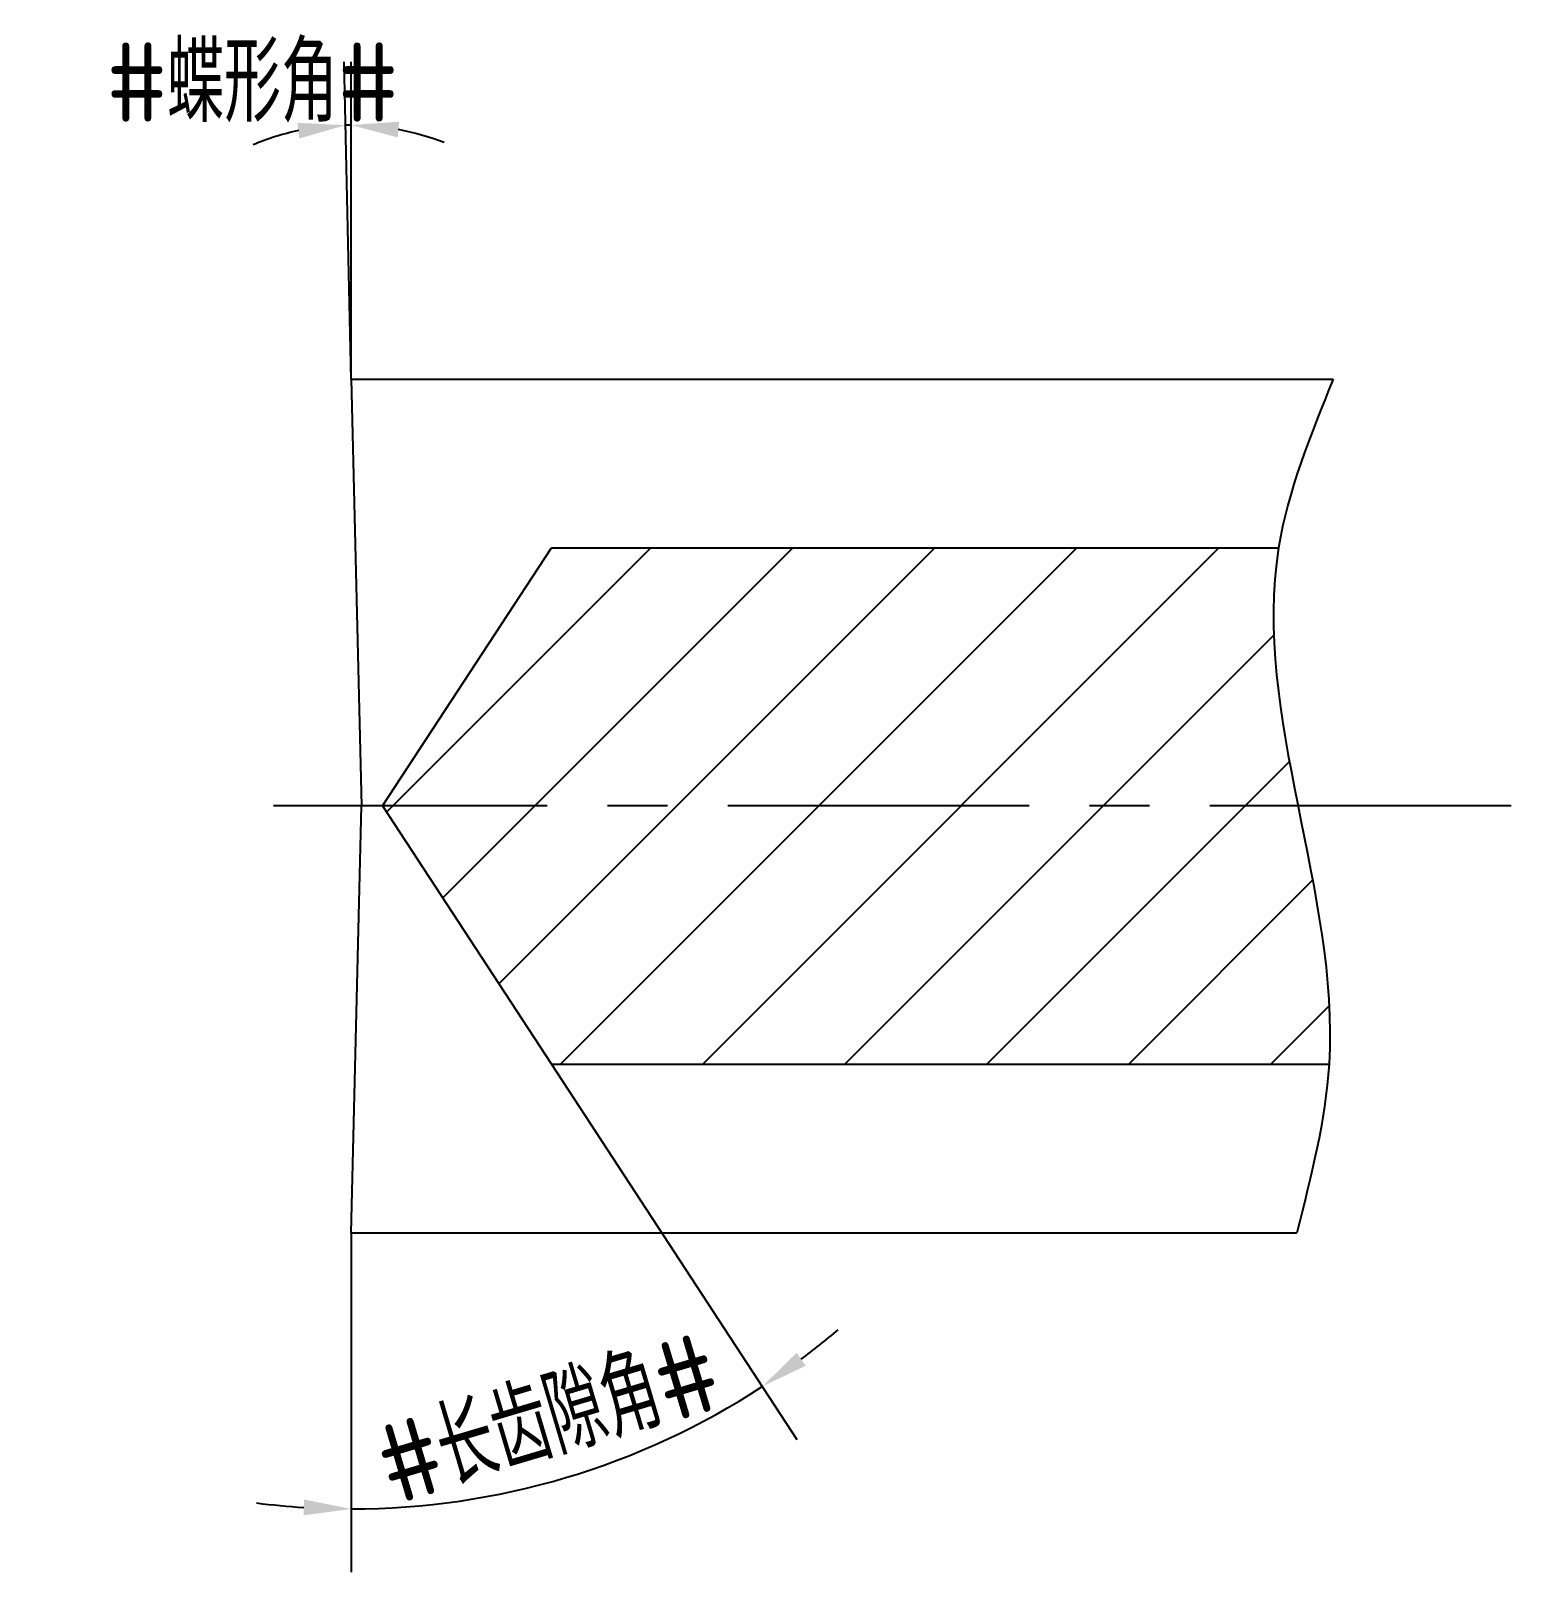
# Model space of a CAD drawing. Header units: millimetres. Extents: x 23.2 to 70, y 135 to 183.8.
import ezdxf

# ---------------------------------------------------------------- set-up
doc = ezdxf.new("R2010")
doc.units = ezdxf.units.MM
doc.linetypes.add('ACAD_ISO04W100', pattern=[30, 24, -3, 0, -3])
doc.linetypes.add('CENTER', pattern=[50.8, 31.75, -6.35, 6.35, -6.35])
for name, color, linetype in [('中心线', 2, 'ACAD_ISO04W100'), ('标注', 7, 'Continuous'), ('轮廓', 4, 'Continuous')]:
    doc.layers.add(name, color=color, linetype=linetype)
doc.styles.add('CFST0', font='gbenor.shx', dxfattribs={"bigfont": 'gbcbig.shx'})
doc.dimstyles.new('TYToolDesignC1-1', dxfattribs={"dimtxt": 2.5, "dimasz": 1.5, "dimexe": 2, "dimexo": 0, "dimtad": 1, "dimtoh": 1, "dimdec": 3, "dimdsep": 46, "dimtxsty": 'CFST0', "dimcen": 2.502, "dimclrd": 3, "dimclre": 3, "dimclrt": 3, "dimazin": 2, "dimtfac": 1, "dimtdec": 3, "dimtmove": 0, "dimatfit": 3, "dimfxl": 1, "dimarcsym": 0})

# ---------------------------------------------------------------- blocks, each defined once
blk = doc.blocks.new('*D1')
at = {"layer": 'Defpoints', "color": 0, "transparency": 16777216}
for p in [(33.26, 180.801), (33.32, 172.77), (33.32, 172.77), (33.32, 170.54), (33.37, 170.54)]:
    blk.add_point(p, dxfattribs=at)
at = {"layer": '标注', "color": 3, "lineweight": -2, "transparency": 16777216}
for q in [(33.095, 182.798), (33.32, 182.801)]:
    blk.add_line((33.32, 172.77), q, dxfattribs=at)
for start, end in [(102.0018, 112.7191), (90, 91.2844), (68.5654, 79.2827)]:
    blk.add_arc((33.32, 172.77), 8.031, start, end, dxfattribs=at)
at = {"layer": '标注', "color": 3, "transparency": 16777216}
for points in [[(31.621, 180.874), (31.679, 180.377), (33.14, 180.799)], [(34.79, 180.412), (34.837, 180.91), (33.32, 180.801)]]:
    blk.add_solid(points, dxfattribs=at)
at = {"layer": '标注', "color": 3, "transparency": 16777216, "insert": (30.2, 182.142), "char_height": 2.5, "attachment_point": 5, "style": 'CFST0'}
blk.add_mtext('#蝶形角#', dxfattribs=at)
blk = doc.blocks.new('*D2')
at = {"layer": 'Defpoints', "color": 0, "transparency": 16777216}
for p in [(33.32, 160.79), (33.32, 160.79), (39.65, 151.11), (33.32, 145.77), (37.876, 137.482)]:
    blk.add_point(p, dxfattribs=at)
at = {"layer": '标注', "color": 3, "lineweight": -2, "transparency": 16777216}
for p, q in [((39.65, 151.11), (47.412, 139.24)), ((33.32, 145.77), (33.32, 135.041))]:
    blk.add_line(p, q, dxfattribs=at)
for start, end in [(306.8012, 310.4206), (270, 303.1817), (262.7611, 266.3805)]:
    blk.add_arc((33.32, 160.79), 23.749, start, end, dxfattribs=at)
at = {"layer": '标注', "color": 3, "transparency": 16777216}
for points in [[(47.69, 141.569), (47.403, 141.979), (46.318, 140.914)], [(31.829, 137.338), (31.813, 136.839), (33.32, 137.041)]]:
    blk.add_solid(points, dxfattribs=at)
at = {"layer": '标注', "color": 3, "transparency": 16777216, "insert": (39.546, 139.893), "char_height": 2.5, "attachment_point": 5, "rotation": 16.5909, "style": 'CFST0'}
blk.add_mtext('#长齿隙角#', dxfattribs=at)

msp = doc.modelspace()

# ---------------------------------------------------------------- hatches: boundary and pattern name
at = {"layer": '轮廓'}
h = msp.add_hatch(dxfattribs=at)
h.set_pattern_fill('ANSI31', color=256)
h.set_pattern_definition([(45, (118.2865, 22.9088), (-2.245064, 2.245064), [])])
edge = h.paths.add_edge_path()
edge.add_spline(control_points=[(63.2531, 159.2701), (62.7017, 162.0304), (62.2102, 164.774), (62.6391, 167.43)], knot_values=[5.6125035, 5.6125035, 5.6125035, 5.6125035, 13.8619352, 13.8619352, 13.8619352, 13.8619352], degree=3, periodic=0)
edge.add_line((62.6391, 167.43), (39.654, 167.43))
edge.add_line((39.654, 167.43), (34.3131, 159.2701))
edge.add_line((34.3131, 159.2701), (63.2531, 159.2701))
edge = h.paths.add_edge_path()
edge.add_line((34.3131, 159.2701), (39.654, 151.1101))
edge.add_line((39.654, 151.1101), (64.2333, 151.1101))
edge.add_spline(control_points=[(64.2333, 151.1101), (64.4009, 153.8009), (63.7977, 156.5436), (63.2531, 159.2701)], knot_values=[13.8619352, 13.8619352, 13.8619352, 13.8619352, 22.010109, 22.010109, 22.010109, 22.010109], degree=3, periodic=0)
edge.add_line((63.2531, 159.2701), (34.3131, 159.2701))

# ---------------------------------------------------------------- linework, layer by layer
at = {"layer": '中心线', "linetype": 'CENTER', "ltscale": 0.3}
msp.add_line((69.9925, 159.2701), (30.868, 159.2701), dxfattribs=at)
at = {"layer": '轮廓'}
for p, q in [((33.3172, 172.7701), (33.6494, 159.2701)), ((33.3199, 172.7701), (64.3666, 172.7701)), ((34.3131, 159.2701), (39.654, 167.43)), ((39.654, 167.43), (62.6391, 167.43)), ((33.3172, 145.7701), (33.6494, 159.2701)), ((34.3131, 159.2701), (39.654, 151.1101)), ((39.654, 151.1101), (64.2333, 151.1101)), ((33.32, 145.77), (63.2114, 145.77))]:
    msp.add_line(p, q, dxfattribs=at)
msp.add_spline([(64.3666, 172.7701), (62.6391, 167.43), (64.2333, 151.1101), (63.2114, 145.77)], degree=3, dxfattribs=at)

# ---------------------------------------------------------------- dimensions: what is measured, and where the dimension line sits
at = {"layer": '标注'}
dim = msp.add_angular_dim_2l(base=(33.26, 180.8006), line1=((33.32, 172.77), (33.32, 170.54)), line2=((33.32, 172.77), (33.37, 170.54)), text='#蝶形角#', dimstyle='TYToolDesignC1-1', dxfattribs=at)
dim.commit()
dim.dimension.update_dxf_attribs({"geometry": '*D1', "text_midpoint": (30.2, 180.17), "dimtype": 162})
dim = msp.add_angular_dim_2l(base=(37.8761, 137.4823), line1=((33.32, 160.79), (39.65, 151.11)), line2=((33.32, 160.79), (33.32, 145.77)), text='#长齿隙角#', dimstyle='TYToolDesignC1-1', dxfattribs=at)
dim.commit()
dim.dimension.update_dxf_attribs({"geometry": '*D2', "text_midpoint": (39.5461, 139.8929)})

doc.saveas('drawing.dxf')
